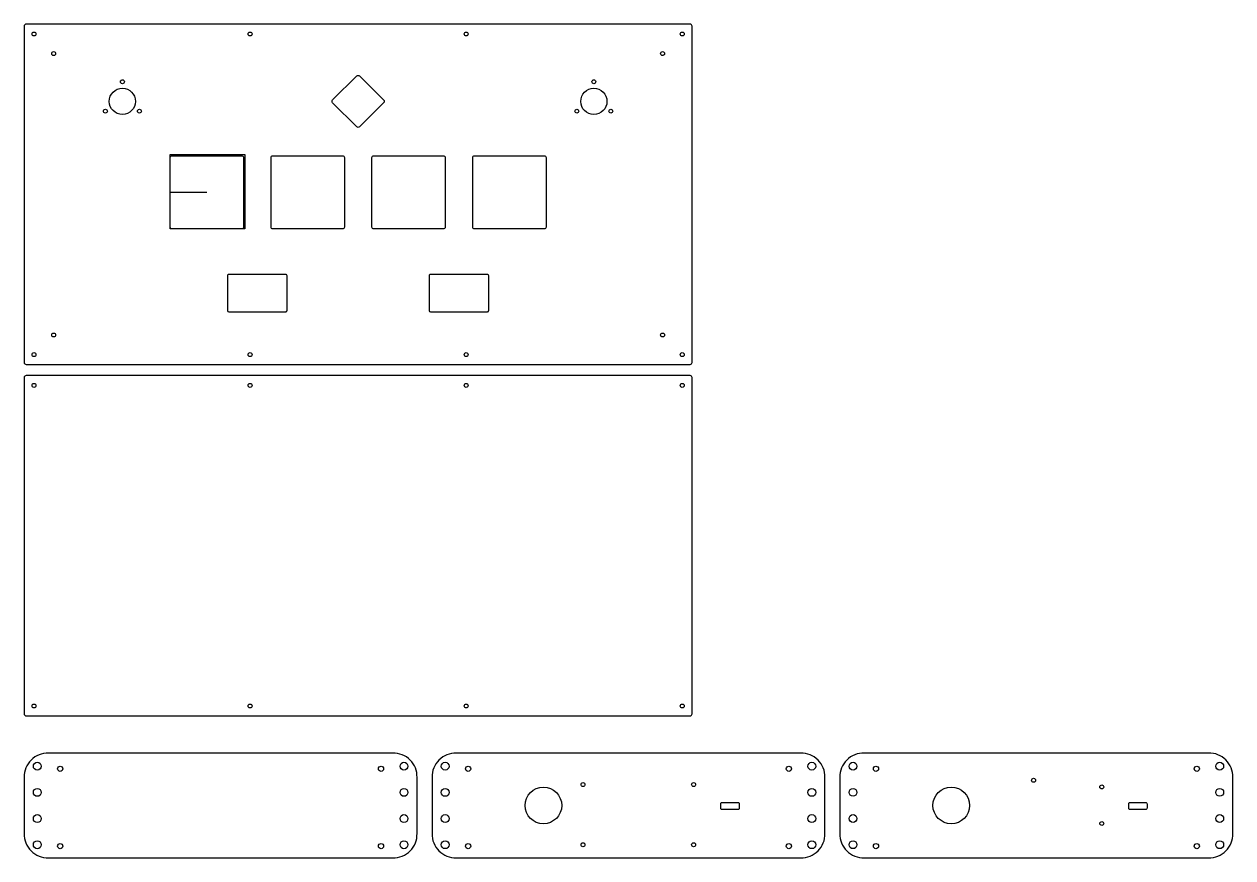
# Model space of a CAD drawing. Header units: millimetres. Extents: x 89 to 1012, y 98 to 735.
import ezdxf

# ---------------------------------------------------------------- set-up
doc = ezdxf.new("R2010")
doc.units = ezdxf.units.MM

msp = doc.modelspace()

# ---------------------------------------------------------------- linework, layer by layer
for points in [[(88.62, 733.1), (88.62, 476.1, 0.414214), (90.12, 474.6), (597.12, 474.6, 0.414214), (598.62, 476.1), (598.62, 733.1, 0.414214), (597.12, 734.6), (90.12, 734.6, 0.414214)], [(324.17, 676.66), (342.56, 695.04, -0.414214), (344.68, 695.04), (363.06, 676.66, -0.414214), (363.06, 674.54), (344.68, 656.15, -0.414214), (342.56, 656.15), (324.17, 674.54, -0.414214)], [(201.62, 634.1), (254.62, 634.1, -0.414214), (256.12, 632.6), (256.12, 579.6, -0.414214), (254.62, 578.1), (201.62, 578.1, -0.414214), (200.12, 579.6), (200.12, 632.6, -0.414214)], [(278.62, 634.1), (331.62, 634.1, -0.414214), (333.12, 632.6), (333.12, 579.6, -0.414214), (331.62, 578.1), (278.62, 578.1, -0.414214), (277.12, 579.6), (277.12, 632.6, -0.414214)], [(355.62, 634.1), (408.62, 634.1, -0.414214), (410.12, 632.6), (410.12, 579.6, -0.414214), (408.62, 578.1), (355.62, 578.1, -0.414214), (354.12, 579.6), (354.12, 632.6, -0.414214)], [(432.62, 634.1), (485.62, 634.1, -0.414214), (487.12, 632.6), (487.12, 579.6, -0.414214), (485.62, 578.1), (432.62, 578.1, -0.414214), (431.12, 579.6), (431.12, 632.6, -0.414214)], [(243.87, 542.35), (243.87, 515.85, 0.414214), (244.87, 514.85), (288.37, 514.85, 0.414214), (289.37, 515.85), (289.37, 542.35, 0.414214), (288.37, 543.35), (244.87, 543.35, 0.414214)], [(397.87, 542.35), (397.87, 515.85, 0.414214), (398.87, 514.85), (442.37, 514.85, 0.414214), (443.37, 515.85), (443.37, 542.35, 0.414214), (442.37, 543.35), (398.87, 543.35, 0.414214)], [(88.62, 464.6), (88.62, 207.6, 0.414214), (90.12, 206.1), (597.12, 206.1, 0.414214), (598.62, 207.6), (598.62, 464.6, 0.414214), (597.12, 466.1), (90.12, 466.1, 0.414214)], [(107.17, 97.6), (370.08, 97.6, 0.432362), (388.62, 116.15), (388.62, 159.06, 0.432362), (370.08, 177.6), (107.17, 177.6, 0.432362), (88.62, 159.06), (88.62, 116.15, 0.432362)], [(418.63, 97.61), (681.54, 97.61, 0.432362), (700.08, 116.16), (700.08, 159.07, 0.432362), (681.54, 177.61), (418.63, 177.61, 0.432362), (400.09, 159.07), (400.09, 116.16, 0.432362)], [(730.09, 97.62), (993, 97.62, 0.432362), (1011.55, 116.17), (1011.55, 159.07, 0.432362), (993, 177.62), (730.09, 177.62, 0.432362), (711.55, 159.07), (711.55, 116.17, 0.432362)], [(633.59, 134.46), (621.59, 134.46, -0.414214), (620.59, 135.46), (620.59, 138.96, -0.414214), (621.59, 139.96), (633.59, 139.96, -0.414214), (634.59, 138.96), (634.59, 135.46, -0.414214)], [(945.05, 134.47), (933.05, 134.47, -0.414214), (932.05, 135.47), (932.05, 138.97, -0.414214), (933.05, 139.97), (945.05, 139.97, -0.414214), (946.05, 138.97), (946.05, 135.47, -0.414214)]]:
    msp.add_lwpolyline(points, format="xyb", close=True)
msp.add_lwpolyline([(200.12, 635.1), (257.12, 635.1), (257.12, 578.1), (200.12, 578.1)], close=True)
msp.add_lwpolyline([(200.12, 578.1), (200.12, 606.1), (228.12, 606.1)])
at = {"color": 242, "true_color": 0xcd2027}
for centre in [(96.12, 727.1), (261.12, 727.1), (426.12, 727.1), (591.12, 727.1), (163.62, 690.6), (523.62, 690.6), (150.63, 668.1), (176.61, 668.1), (510.63, 668.1), (536.61, 668.1), (96.12, 482.1), (261.12, 482.1), (426.12, 482.1), (591.12, 482.1)]:
    msp.add_circle(centre, 1.5, dxfattribs=at)
for centre, radius in [((111.12, 712.1), 1.5), ((576.12, 712.1), 1.5), ((111.12, 497.1), 1.5), ((576.12, 497.1), 1.5), ((96.12, 458.6), 1.5), ((261.12, 458.6), 1.5), ((426.12, 458.6), 1.5), ((591.12, 458.6), 1.5), ((96.12, 213.6), 1.5), ((261.12, 213.6), 1.5), ((426.12, 213.6), 1.5), ((591.12, 213.6), 1.5), ((98.62, 167.6), 3), ((116.12, 165.65), 2), ((361.12, 165.65), 2), ((378.62, 167.6), 3), ((410.09, 167.61), 3), ((427.59, 165.66), 2), ((672.58, 165.66), 2), ((690.09, 167.61), 3), ((721.55, 167.62), 3), ((739.05, 165.67), 2), ((984.05, 165.67), 2), ((1001.55, 167.62), 3), ((98.62, 147.6), 3), ((378.62, 147.6), 3), ((410.09, 147.61), 3), ((485.09, 137.61), 14), ((515.32, 153.61), 1.5), ((599.82, 153.61), 1.5), ((690.08, 147.61), 3), ((721.55, 147.62), 3), ((796.55, 137.62), 14), ((1001.55, 147.62), 3), ((98.62, 127.6), 3), ((378.62, 127.6), 3), ((410.09, 127.61), 3), ((690.08, 127.61), 3), ((721.55, 127.62), 3), ((1001.55, 127.62), 3), ((98.62, 107.6), 3), ((116.12, 106.55), 2), ((361.12, 106.55), 2), ((378.62, 107.6), 3), ((410.09, 107.61), 3), ((427.59, 106.56), 2), ((515.32, 107.61), 1.5), ((599.82, 107.61), 1.5), ((672.58, 106.56), 2), ((690.09, 107.61), 3), ((721.55, 107.62), 3), ((739.05, 106.57), 2), ((984.05, 106.57), 2), ((1001.55, 107.62), 3)]:
    msp.add_circle(centre, radius)
at = {"color": 7}
for centre in [(163.62, 675.6), (523.62, 675.6)]:
    msp.add_circle(centre, 10, dxfattribs=at)
at = {"color": 0}
for centre in [(859.41, 156.86), (911.48, 151.78), (911.48, 123.84)]:
    msp.add_circle(centre, 1.5, dxfattribs=at)

doc.saveas('drawing.dxf')
